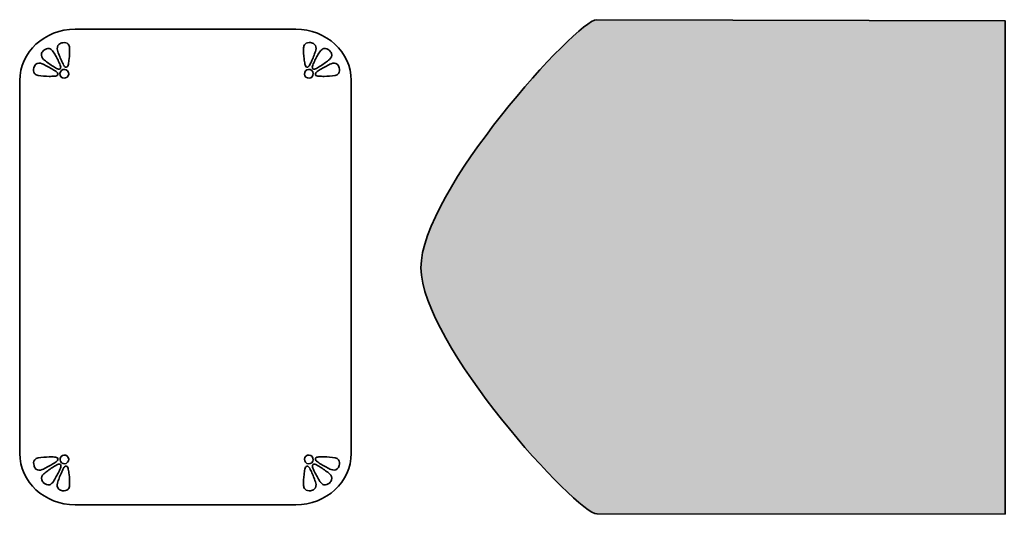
# Model space of a CAD drawing. Header units: inches. Extents: x -8.4 to 18.8, y -4.3 to 14.8.
# Drawn here: x -8 to 5.78, y 7.86 to 14.79 of the extents above; entities that cross this region are included whole.
import ezdxf

# ---------------------------------------------------------------- set-up
doc = ezdxf.new("R2010")
doc.units = ezdxf.units.IN
doc.header["$MEASUREMENT"] = 0
doc.layers.add('Layer 1', color=7, linetype='Continuous')

msp = doc.modelspace()

# ---------------------------------------------------------------- hatches: boundary and pattern name
at = {"layer": 'Layer 1', "true_color": 0x4086ac}
h = msp.add_hatch(color=145, dxfattribs=at)
h.dxf.hatch_style = 2
edge = h.paths.add_edge_path()
edge.add_spline(control_points=[(5.784, 7.865), (5.784, 7.865), (0.075, 7.87), (0.075, 7.87), (-0.203, 7.87), (-2.385, 10.257), (-2.388, 11.316), (-2.391, 12.38), (-0.205, 14.791), (0.073, 14.791), (0.073, 14.791), (5.783, 14.773), (5.783, 14.773), (5.783, 14.773), (5.783, 7.865), (5.783, 7.865), (5.783, 7.865), (5.784, 7.865), (5.784, 7.865)], knot_values=[0, 0, 0, 0, 1, 1, 1, 2, 2, 2, 3, 3, 3, 4, 4, 4, 5, 5, 5, 6, 6, 6, 6], degree=3, periodic=1)

# ---------------------------------------------------------------- linework, layer by layer
at = {"layer": 'Layer 1', "color": 254, "lineweight": 35, "true_color": 0xf6c6dd}
msp.add_open_spline([(5.784, 7.865), (5.784, 7.865), (0.075, 7.87), (0.075, 7.87), (-0.203, 7.87), (-2.385, 10.257), (-2.388, 11.316), (-2.391, 12.38), (-0.205, 14.791), (0.073, 14.791), (0.073, 14.791), (5.783, 14.773), (5.783, 14.773), (5.783, 14.773), (5.783, 7.865), (5.783, 7.865), (5.783, 7.865), (5.784, 7.865), (5.784, 7.865)], degree=3, knots=[0, 0, 0, 0, 1, 1, 1, 2, 2, 2, 3, 3, 3, 4, 4, 4, 5, 5, 5, 6, 6, 6, 6], dxfattribs=at)
at = {"layer": 'Layer 1', "color": 179, "lineweight": 35, "true_color": 0x231f20}
for points, knots in [([(-4.138, 14.657), (-4.138, 14.657), (-7.224, 14.657), (-7.224, 14.657), (-7.652, 14.657), (-7.999, 14.335), (-7.999, 13.938), (-7.999, 13.938), (-7.999, 8.718), (-7.999, 8.718), (-7.999, 8.321), (-7.652, 7.999), (-7.224, 7.999), (-7.224, 7.999), (-4.138, 7.999), (-4.138, 7.999), (-3.711, 7.999), (-3.363, 8.321), (-3.363, 8.718), (-3.363, 8.718), (-3.363, 13.939), (-3.363, 13.939), (-3.363, 14.336), (-3.711, 14.657), (-4.138, 14.657)], [0, 0, 0, 0, 1, 1, 1, 2, 2, 2, 3, 3, 3, 4, 4, 4, 5, 5, 5, 6, 6, 6, 7, 7, 7, 8, 8, 8, 8]), ([(-4.029, 14.398), (-4.029, 14.416), (-4.022, 14.435), (-4.009, 14.449), (-3.99, 14.47), (-3.958, 14.474), (-3.931, 14.47), (-3.913, 14.467), (-3.894, 14.46), (-3.879, 14.448), (-3.854, 14.427), (-3.852, 14.393), (-3.859, 14.364), (-3.865, 14.341), (-3.874, 14.317), (-3.883, 14.295), (-3.892, 14.27), (-3.902, 14.245), (-3.913, 14.221), (-3.923, 14.199), (-3.933, 14.178), (-3.944, 14.157), (-3.951, 14.145), (-3.965, 14.124), (-3.981, 14.127), (-4.001, 14.13), (-4.008, 14.155), (-4.011, 14.17), (-4.015, 14.195), (-4.019, 14.22), (-4.022, 14.245), (-4.029, 14.295), (-4.03, 14.346), (-4.029, 14.398)], [0, 0, 0, 0, 1, 1, 1, 2, 2, 2, 3, 3, 3, 4, 4, 4, 5, 5, 5, 6, 6, 6, 7, 7, 7, 8, 8, 8, 9, 9, 9, 10, 10, 10, 11, 11, 11, 11]), ([(-7.694, 14.317), (-7.688, 14.335), (-7.676, 14.35), (-7.662, 14.363), (-7.641, 14.381), (-7.613, 14.395), (-7.586, 14.388), (-7.567, 14.384), (-7.552, 14.371), (-7.541, 14.356), (-7.512, 14.313), (-7.486, 14.268), (-7.463, 14.223), (-7.452, 14.2), (-7.441, 14.177), (-7.433, 14.155), (-7.427, 14.139), (-7.42, 14.114), (-7.434, 14.102), (-7.447, 14.091), (-7.47, 14.1), (-7.483, 14.107), (-7.504, 14.118), (-7.523, 14.131), (-7.544, 14.145), (-7.566, 14.16), (-7.588, 14.175), (-7.609, 14.191), (-7.629, 14.206), (-7.649, 14.22), (-7.666, 14.236), (-7.687, 14.257), (-7.702, 14.286), (-7.694, 14.317)], [0, 0, 0, 0, 1, 1, 1, 2, 2, 2, 3, 3, 3, 4, 4, 4, 5, 5, 5, 6, 6, 6, 7, 7, 7, 8, 8, 8, 9, 9, 9, 10, 10, 10, 11, 11, 11, 11]), ([(-7.308, 14.243), (-7.311, 14.218), (-7.313, 14.193), (-7.319, 14.168), (-7.322, 14.152), (-7.329, 14.128), (-7.348, 14.125), (-7.365, 14.123), (-7.38, 14.143), (-7.386, 14.156), (-7.397, 14.177), (-7.406, 14.198), (-7.416, 14.22), (-7.427, 14.243), (-7.437, 14.268), (-7.447, 14.293), (-7.455, 14.316), (-7.465, 14.339), (-7.47, 14.363), (-7.477, 14.392), (-7.476, 14.425), (-7.451, 14.446), (-7.437, 14.459), (-7.417, 14.466), (-7.398, 14.468), (-7.37, 14.473), (-7.34, 14.47), (-7.32, 14.448), (-7.308, 14.434), (-7.301, 14.416), (-7.301, 14.396), (-7.301, 14.346), (-7.302, 14.295), (-7.308, 14.243)], [0, 0, 0, 0, 1, 1, 1, 2, 2, 2, 3, 3, 3, 4, 4, 4, 5, 5, 5, 6, 6, 6, 7, 7, 7, 8, 8, 8, 9, 9, 9, 10, 10, 10, 11, 11, 11, 11]), ([(-3.747, 14.388), (-3.719, 14.395), (-3.691, 14.381), (-3.67, 14.363), (-3.656, 14.35), (-3.644, 14.335), (-3.638, 14.317), (-3.629, 14.286), (-3.645, 14.257), (-3.667, 14.236), (-3.686, 14.22), (-3.706, 14.205), (-3.724, 14.191), (-3.745, 14.174), (-3.767, 14.159), (-3.79, 14.145), (-3.809, 14.132), (-3.83, 14.12), (-3.851, 14.107), (-3.863, 14.1), (-3.887, 14.091), (-3.899, 14.102), (-3.915, 14.114), (-3.906, 14.139), (-3.901, 14.155), (-3.891, 14.178), (-3.881, 14.2), (-3.87, 14.223), (-3.848, 14.268), (-3.822, 14.314), (-3.792, 14.356), (-3.78, 14.371), (-3.765, 14.384), (-3.747, 14.388)], [0, 0, 0, 0, 1, 1, 1, 2, 2, 2, 3, 3, 3, 4, 4, 4, 5, 5, 5, 6, 6, 6, 7, 7, 7, 8, 8, 8, 9, 9, 9, 10, 10, 10, 11, 11, 11, 11]), ([(-7.801, 14.118), (-7.795, 14.136), (-7.787, 14.155), (-7.773, 14.167), (-7.749, 14.189), (-7.716, 14.186), (-7.687, 14.175), (-7.665, 14.167), (-7.642, 14.153), (-7.62, 14.142), (-7.597, 14.13), (-7.573, 14.117), (-7.551, 14.103), (-7.53, 14.091), (-7.511, 14.078), (-7.491, 14.064), (-7.48, 14.056), (-7.461, 14.039), (-7.466, 14.023), (-7.472, 14.005), (-7.497, 14), (-7.513, 13.999), (-7.538, 13.998), (-7.563, 13.998), (-7.588, 13.998), (-7.64, 13.999), (-7.691, 14.003), (-7.742, 14.011), (-7.761, 14.014), (-7.779, 14.024), (-7.791, 14.038), (-7.809, 14.061), (-7.808, 14.092), (-7.801, 14.118)], [0, 0, 0, 0, 1, 1, 1, 2, 2, 2, 3, 3, 3, 4, 4, 4, 5, 5, 5, 6, 6, 6, 7, 7, 7, 8, 8, 8, 9, 9, 9, 10, 10, 10, 11, 11, 11, 11]), ([(-7.336, 13.988), (-7.361, 13.966), (-7.399, 13.968), (-7.422, 13.993), (-7.444, 14.018), (-7.441, 14.057), (-7.416, 14.08), (-7.391, 14.102), (-7.352, 14.099), (-7.33, 14.074), (-7.308, 14.048), (-7.309, 14.01), (-7.336, 13.988)], [0, 0, 0, 0, 1, 1, 1, 2, 2, 2, 3, 3, 3, 4, 4, 4, 4]), ([(-3.911, 13.993), (-3.933, 13.968), (-3.97, 13.966), (-3.997, 13.988), (-4.023, 14.01), (-4.024, 14.048), (-4.002, 14.074), (-3.98, 14.099), (-3.942, 14.102), (-3.916, 14.08), (-3.891, 14.057), (-3.888, 14.018), (-3.911, 13.993)], [0, 0, 0, 0, 1, 1, 1, 2, 2, 2, 3, 3, 3, 4, 4, 4, 4]), ([(-3.54, 14.038), (-3.552, 14.024), (-3.569, 14.014), (-3.588, 14.011), (-3.64, 14.003), (-3.691, 13.999), (-3.742, 13.998), (-3.767, 13.998), (-3.792, 13.998), (-3.817, 13.999), (-3.834, 14), (-3.859, 14.005), (-3.865, 14.023), (-3.869, 14.039), (-3.851, 14.056), (-3.84, 14.064), (-3.82, 14.078), (-3.801, 14.091), (-3.78, 14.103), (-3.758, 14.117), (-3.734, 14.13), (-3.711, 14.142), (-3.69, 14.153), (-3.667, 14.166), (-3.644, 14.175), (-3.615, 14.186), (-3.583, 14.189), (-3.558, 14.167), (-3.544, 14.155), (-3.534, 14.136), (-3.53, 14.118), (-3.523, 14.092), (-3.522, 14.061), (-3.54, 14.038)], [0, 0, 0, 0, 1, 1, 1, 2, 2, 2, 3, 3, 3, 4, 4, 4, 5, 5, 5, 6, 6, 6, 7, 7, 7, 8, 8, 8, 9, 9, 9, 10, 10, 10, 11, 11, 11, 11]), ([(-7.329, 8.593), (-7.351, 8.568), (-7.388, 8.566), (-7.415, 8.588), (-7.441, 8.61), (-7.442, 8.648), (-7.42, 8.674), (-7.398, 8.699), (-7.361, 8.702), (-7.334, 8.68), (-7.309, 8.657), (-7.308, 8.618), (-7.329, 8.593)], [0, 0, 0, 0, 1, 1, 1, 2, 2, 2, 3, 3, 3, 4, 4, 4, 4]), ([(-3.916, 8.588), (-3.941, 8.566), (-3.98, 8.568), (-4.002, 8.593), (-4.024, 8.618), (-4.022, 8.657), (-3.997, 8.68), (-3.972, 8.702), (-3.933, 8.699), (-3.911, 8.674), (-3.888, 8.649), (-3.891, 8.61), (-3.916, 8.588)], [0, 0, 0, 0, 1, 1, 1, 2, 2, 2, 3, 3, 3, 4, 4, 4, 4]), ([(-7.772, 8.499), (-7.786, 8.511), (-7.795, 8.53), (-7.799, 8.548), (-7.808, 8.574), (-7.808, 8.605), (-7.79, 8.628), (-7.777, 8.642), (-7.761, 8.652), (-7.741, 8.655), (-7.69, 8.663), (-7.638, 8.667), (-7.587, 8.668), (-7.562, 8.668), (-7.537, 8.668), (-7.512, 8.667), (-7.495, 8.666), (-7.47, 8.661), (-7.465, 8.643), (-7.461, 8.627), (-7.479, 8.61), (-7.49, 8.602), (-7.509, 8.588), (-7.529, 8.575), (-7.549, 8.563), (-7.572, 8.549), (-7.595, 8.536), (-7.619, 8.524), (-7.64, 8.513), (-7.662, 8.5), (-7.686, 8.491), (-7.715, 8.48), (-7.748, 8.478), (-7.772, 8.499)], [0, 0, 0, 0, 1, 1, 1, 2, 2, 2, 3, 3, 3, 4, 4, 4, 5, 5, 5, 6, 6, 6, 7, 7, 7, 8, 8, 8, 9, 9, 9, 10, 10, 10, 11, 11, 11, 11]), ([(-7.584, 8.278), (-7.612, 8.271), (-7.64, 8.285), (-7.661, 8.303), (-7.674, 8.316), (-7.687, 8.331), (-7.692, 8.349), (-7.702, 8.38), (-7.686, 8.409), (-7.663, 8.43), (-7.645, 8.446), (-7.624, 8.461), (-7.606, 8.475), (-7.586, 8.492), (-7.563, 8.507), (-7.541, 8.521), (-7.522, 8.534), (-7.501, 8.546), (-7.48, 8.559), (-7.467, 8.566), (-7.444, 8.575), (-7.431, 8.564), (-7.416, 8.552), (-7.424, 8.527), (-7.43, 8.511), (-7.44, 8.488), (-7.449, 8.466), (-7.461, 8.443), (-7.483, 8.398), (-7.509, 8.352), (-7.538, 8.31), (-7.551, 8.295), (-7.566, 8.284), (-7.584, 8.278)], [0, 0, 0, 0, 1, 1, 1, 2, 2, 2, 3, 3, 3, 4, 4, 4, 5, 5, 5, 6, 6, 6, 7, 7, 7, 8, 8, 8, 9, 9, 9, 10, 10, 10, 11, 11, 11, 11]), ([(-3.637, 8.349), (-3.642, 8.331), (-3.655, 8.316), (-3.669, 8.303), (-3.69, 8.285), (-3.717, 8.271), (-3.745, 8.278), (-3.763, 8.282), (-3.779, 8.295), (-3.79, 8.31), (-3.819, 8.353), (-3.845, 8.398), (-3.867, 8.443), (-3.879, 8.466), (-3.89, 8.489), (-3.898, 8.511), (-3.904, 8.527), (-3.911, 8.552), (-3.897, 8.564), (-3.884, 8.575), (-3.861, 8.566), (-3.848, 8.559), (-3.827, 8.548), (-3.808, 8.535), (-3.787, 8.521), (-3.765, 8.506), (-3.742, 8.491), (-3.722, 8.475), (-3.702, 8.46), (-3.681, 8.446), (-3.665, 8.43), (-3.644, 8.41), (-3.627, 8.381), (-3.637, 8.349)], [0, 0, 0, 0, 1, 1, 1, 2, 2, 2, 3, 3, 3, 4, 4, 4, 5, 5, 5, 6, 6, 6, 7, 7, 7, 8, 8, 8, 9, 9, 9, 10, 10, 10, 11, 11, 11, 11]), ([(-3.53, 8.549), (-3.536, 8.531), (-3.544, 8.513), (-3.558, 8.5), (-3.581, 8.478), (-3.615, 8.481), (-3.644, 8.492), (-3.666, 8.5), (-3.688, 8.514), (-3.711, 8.525), (-3.734, 8.538), (-3.758, 8.55), (-3.78, 8.564), (-3.801, 8.577), (-3.82, 8.589), (-3.84, 8.603), (-3.851, 8.611), (-3.87, 8.628), (-3.865, 8.645), (-3.859, 8.663), (-3.834, 8.667), (-3.817, 8.668), (-3.792, 8.67), (-3.767, 8.67), (-3.742, 8.67), (-3.691, 8.668), (-3.64, 8.664), (-3.588, 8.656), (-3.57, 8.653), (-3.552, 8.643), (-3.54, 8.63), (-3.522, 8.606), (-3.523, 8.575), (-3.53, 8.549)], [0, 0, 0, 0, 1, 1, 1, 2, 2, 2, 3, 3, 3, 4, 4, 4, 5, 5, 5, 6, 6, 6, 7, 7, 7, 8, 8, 8, 9, 9, 9, 10, 10, 10, 11, 11, 11, 11]), ([(-7.302, 8.268), (-7.302, 8.25), (-7.309, 8.231), (-7.322, 8.217), (-7.341, 8.196), (-7.373, 8.192), (-7.399, 8.196), (-7.417, 8.199), (-7.437, 8.206), (-7.452, 8.218), (-7.477, 8.239), (-7.479, 8.273), (-7.472, 8.302), (-7.466, 8.325), (-7.456, 8.349), (-7.448, 8.371), (-7.438, 8.396), (-7.429, 8.421), (-7.417, 8.445), (-7.408, 8.467), (-7.398, 8.488), (-7.387, 8.509), (-7.38, 8.521), (-7.366, 8.542), (-7.349, 8.539), (-7.33, 8.536), (-7.323, 8.511), (-7.32, 8.496), (-7.316, 8.471), (-7.312, 8.446), (-7.309, 8.421), (-7.302, 8.373), (-7.301, 8.32), (-7.302, 8.268)], [0, 0, 0, 0, 1, 1, 1, 2, 2, 2, 3, 3, 3, 4, 4, 4, 5, 5, 5, 6, 6, 6, 7, 7, 7, 8, 8, 8, 9, 9, 9, 10, 10, 10, 11, 11, 11, 11]), ([(-3.879, 8.218), (-3.892, 8.206), (-3.912, 8.199), (-3.931, 8.196), (-3.959, 8.192), (-3.99, 8.195), (-4.009, 8.217), (-4.022, 8.231), (-4.029, 8.249), (-4.029, 8.268), (-4.03, 8.32), (-4.029, 8.371), (-4.022, 8.423), (-4.019, 8.448), (-4.016, 8.473), (-4.011, 8.498), (-4.008, 8.514), (-4.001, 8.538), (-3.981, 8.541), (-3.965, 8.543), (-3.949, 8.523), (-3.944, 8.51), (-3.933, 8.489), (-3.923, 8.468), (-3.913, 8.446), (-3.902, 8.423), (-3.892, 8.398), (-3.883, 8.373), (-3.874, 8.35), (-3.865, 8.327), (-3.859, 8.303), (-3.852, 8.273), (-3.854, 8.241), (-3.879, 8.218)], [0, 0, 0, 0, 1, 1, 1, 2, 2, 2, 3, 3, 3, 4, 4, 4, 5, 5, 5, 6, 6, 6, 7, 7, 7, 8, 8, 8, 9, 9, 9, 10, 10, 10, 11, 11, 11, 11])]:
    msp.add_open_spline(points, degree=3, knots=knots, dxfattribs=at)

doc.saveas('drawing.dxf')
